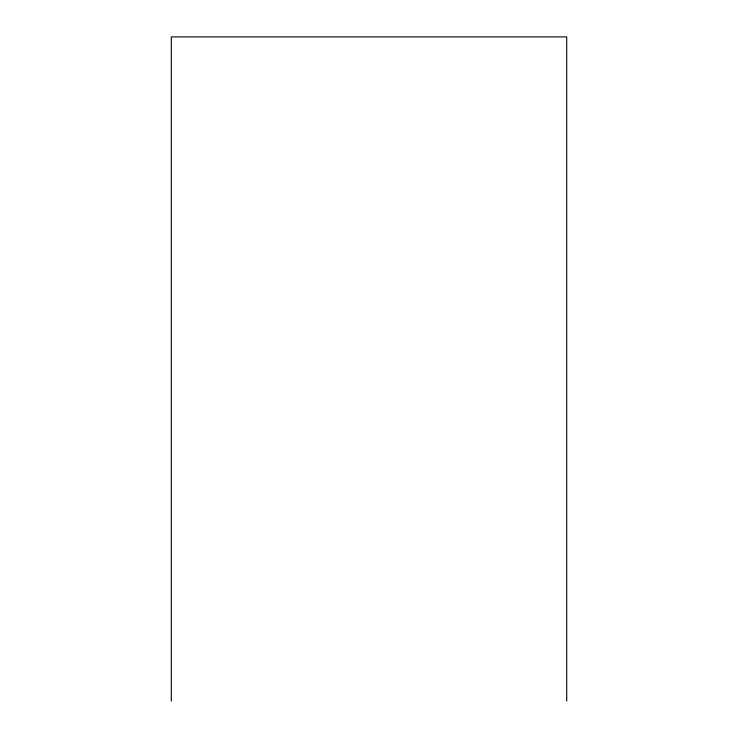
<?xml version="1.0" encoding="UTF-8"?>
<svg xmlns="http://www.w3.org/2000/svg" width="738" height="738" viewBox="0 0 738 738"><rect width="100%" height="100%" fill="white"/><g stroke="black" fill="none" stroke-linecap="round" stroke-linejoin="round"><path stroke-width="1.11" d="M566.701 701.1L566.701 36.9L171.299 36.9L171.299 701.1"/></g></svg>
